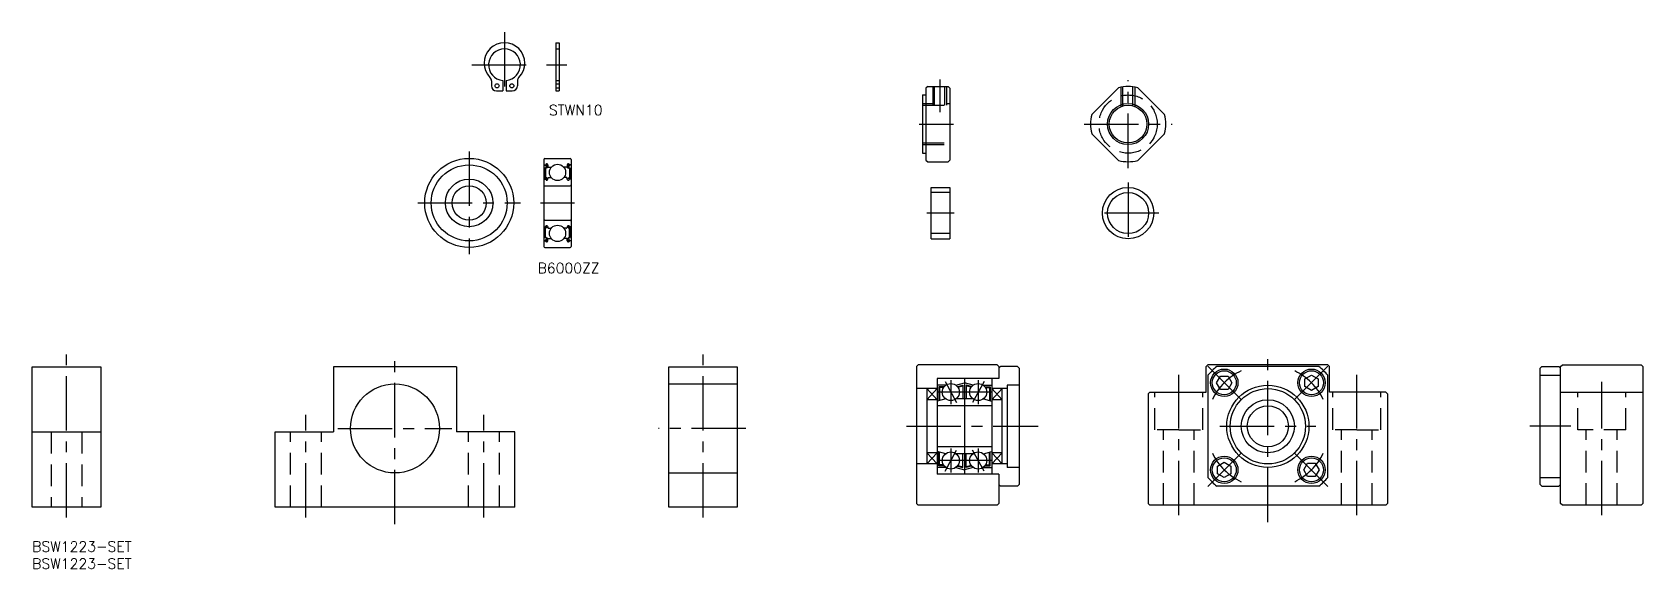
# Model space of a CAD drawing. Extents: x 0 to 471, y -8 to 149.
import ezdxf

# ---------------------------------------------------------------- set-up
doc = ezdxf.new("R2010")
doc.units = 0
doc.header["$LTSCALE"] = 0.5
doc.linetypes.add('CENTER', pattern=[50.8, 31.75, -6.35, 6.35, -6.35])
doc.linetypes.add('DASHED', pattern=[19.05, 12.7, -6.35])
for name, color, linetype in [('MSM_CENTER', 1, 'CENTER'), ('MSM_CONTINUOUS', 7, 'CONTINUOUS'), ('MSM_DASHED', 4, 'DASHED'), ('MSM_NARROW', 5, 'CONTINUOUS'), ('MSM_PART_NUMBER', 7, 'CONTINUOUS')]:
    doc.layers.add(name, color=color, linetype=linetype)
doc.styles.get("Standard").update_dxf_attribs({"font": 'txt.shx', "height": 3, "bigfont": 'bigfont.shx'})

# ---------------------------------------------------------------- blocks, each defined once
blk = doc.blocks.new('*U74')
at = {"layer": 'MSM_PART_NUMBER'}
blk.add_text('BSW1223-SET', height=3, dxfattribs=at).set_placement((0, -3))
blk = doc.blocks.new('*U75')
at = {"layer": 'MSM_PART_NUMBER'}
blk.add_text('BSW1223-SET', height=3, dxfattribs=at).set_placement((0, -8))

msp = doc.modelspace()

# ---------------------------------------------------------------- linework, layer by layer
at = {"layer": 'MSM_CENTER'}
for p, q in [((137.97, 148.75), (137.97, 129.72)), ((128.46, 139.23), (147.49, 139.23)), ((150.28, 139.23), (156.21, 139.23)), ((265.12, 134.91), (265.12, 125.41)), ((320.17, 109.08), (320.17, 134.73)), ((259.12, 121.91), (269.12, 121.91)), ((307.34, 121.91), (333, 121.91)), ((127.66, 113.88), (127.66, 83.88)), ((320.17, 104.88), (320.17, 86.93)), ((112.66, 98.88), (142.66, 98.88)), ((148.47, 98.88), (158.47, 98.88)), ((269.37, 95.91), (261.37, 95.91)), ((329.15, 95.91), (311.19, 95.91)), ((10, 7), (10, 56)), ((105.98, 5), (105.98, 54)), ((195.98, 7), (195.98, 56)), ((361, 5.62), (361, 54.62)), ((268.38, 47.12), (268.38, 40.12)), ((276.38, 47.12), (276.38, 40.12)), ((335, 7.62), (335, 48.62)), ((343.45, 51.17), (353.1, 41.52)), ((378.55, 51.17), (368.9, 41.52)), ((387, 7.62), (387, 48.62)), ((280.38, 43.62), (264.38, 43.62)), ((266.68, 46.68), (270.08, 40.56)), ((278.08, 46.68), (274.68, 40.56)), ((458.54, 7.62), (458.54, 46.62)), ((79.98, 7), (79.98, 37)), ((89.33, 33), (122.63, 33)), ((131.98, 7), (131.98, 37)), ((208.53, 33), (182.98, 33)), ((255.38, 33.62), (293.88, 33.62)), ((347, 33.62), (375, 33.62)), ((449.54, 33.62), (437.54, 33.62)), ((280.38, 23.62), (264.38, 23.62)), ((266.68, 20.56), (270.08, 26.68)), ((268.38, 27.12), (268.38, 20.12)), ((278.08, 20.56), (274.68, 26.68)), ((276.38, 27.12), (276.38, 20.12)), ((343.45, 16.06), (353.1, 25.72)), ((378.55, 16.06), (368.9, 25.72))]:
    msp.add_line(p, q, dxfattribs=at)
for start, end in [(115.8119, 154.1881), (25.8119, 64.1881), (205.8119, 244.1881), (295.8119, 334.1881)]:
    msp.add_arc((361, 33.62), 18, start, end, dxfattribs=at)
at = {"layer": 'MSM_CONTINUOUS'}
for p, q in [((152.97, 145.68), (152.97, 131.58)), ((152.97, 145.68), (153.97, 145.68)), ((153.97, 145.68), (153.97, 131.58)), ((134.17, 134.5), (134.17, 133.08)), ((137.47, 134.61), (137.47, 131.58)), ((137.47, 133.1), (137.47, 133.1)), ((138.47, 134.61), (138.47, 131.58)), ((141.77, 134.5), (141.77, 133.08)), ((261.62, 132.91), (261.12, 132.41)), ((261.12, 132.41), (261.12, 111.41)), ((261.62, 132.91), (267.62, 132.91)), ((267.62, 132.91), (268.12, 132.41)), ((268.12, 132.41), (268.12, 111.41)), ((309.53, 124.7), (317.37, 132.54)), ((322.97, 132.54), (330.81, 124.7)), ((135.67, 131.58), (137.47, 131.58)), ((138.47, 131.58), (140.27, 131.58)), ((152.97, 131.58), (153.97, 131.58)), ((260.12, 130.41), (261.12, 130.41)), ((260.12, 130.41), (260.12, 113.41)), ((317.37, 111.27), (309.53, 119.11)), ((330.81, 119.11), (322.97, 111.27)), ((260.12, 113.41), (261.12, 113.41)), ((313.45, 115.19), (313.45, 115.19)), ((315.41, 113.23), (315.41, 113.23)), ((149.47, 111.58), (149.47, 86.18)), ((149.57, 109.98), (149.93, 109.98)), ((149.77, 111.88), (157.17, 111.88)), ((150.45, 109.38), (149.8, 109)), ((149.8, 109), (149.8, 106.18)), ((149.92, 109.97), (150.09, 110.17)), ((150.08, 109.55), (149.93, 109.7)), ((150.65, 109.26), (150, 108.89)), ((150, 108.89), (150, 106.18)), ((150.08, 109.84), (150.25, 110.04)), ((150.22, 109.7), (150.08, 109.84)), ((150.08, 109.55), (150.22, 109.7)), ((150.42, 109.98), (150.45, 109.38)), ((150.62, 110), (150.68, 109.37)), ((150.65, 109.63), (150.65, 109.26)), ((150.78, 109.28), (151.62, 109.28)), ((156.17, 109.28), (155.32, 109.28)), ((156.33, 110), (156.27, 109.37)), ((156.29, 109.63), (156.29, 109.26)), ((156.29, 109.26), (156.94, 108.89)), ((156.53, 109.98), (156.49, 109.38)), ((156.49, 109.38), (157.14, 109)), ((156.87, 109.84), (156.7, 110.04)), ((156.73, 109.7), (156.87, 109.84)), ((156.87, 109.55), (156.73, 109.7)), ((157.03, 109.97), (156.85, 110.17)), ((156.87, 109.55), (157.01, 109.7)), ((156.94, 108.89), (156.94, 106.18)), ((157.37, 109.98), (157.01, 109.98)), ((157.14, 109), (157.14, 106.18)), ((157.47, 111.58), (157.47, 86.18)), ((261.12, 111.41), (261.62, 110.91)), ((261.62, 110.91), (267.62, 110.91)), ((267.62, 110.91), (268.12, 111.41)), ((149.57, 105.83), (149.92, 105.83)), ((149.77, 103.88), (157.17, 103.88)), ((149.92, 105.83), (150.12, 105.6)), ((150.4, 106.18), (150, 106.18)), ((150, 105.98), (150.4, 105.98)), ((150.27, 105.53), (150.36, 105.53)), ((150.4, 105.98), (150.4, 106.18)), ((150.55, 105.66), (150.75, 106.21)), ((150.85, 106.28), (151.62, 106.28)), ((156.1, 106.28), (155.32, 106.28)), ((156.4, 105.66), (156.19, 106.21)), ((156.54, 106.18), (156.94, 106.18)), ((156.54, 105.98), (156.54, 106.18)), ((156.94, 105.98), (156.54, 105.98)), ((156.68, 105.53), (156.58, 105.53)), ((157.02, 105.83), (156.83, 105.6)), ((157.37, 105.83), (157.02, 105.83)), ((262.62, 88.41), (262.62, 103.41)), ((262.62, 103.41), (268.12, 103.41)), ((268.12, 103.41), (268.12, 88.41)), ((149.57, 91.93), (149.92, 91.93)), ((149.77, 93.88), (157.17, 93.88)), ((149.8, 88.75), (149.8, 91.58)), ((149.92, 91.93), (150.12, 92.16)), ((150, 91.78), (150.4, 91.78)), ((150, 88.87), (150, 91.58)), ((150.4, 91.58), (150, 91.58)), ((150.27, 92.23), (150.36, 92.23)), ((150.4, 91.78), (150.4, 91.58)), ((150.55, 92.1), (150.75, 91.55)), ((150.85, 91.48), (151.62, 91.48)), ((156.1, 91.48), (155.32, 91.48)), ((156.4, 92.1), (156.19, 91.55)), ((156.94, 91.78), (156.54, 91.78)), ((156.54, 91.78), (156.54, 91.58)), ((156.54, 91.58), (156.94, 91.58)), ((156.68, 92.23), (156.58, 92.23)), ((157.02, 91.93), (156.83, 92.16)), ((156.94, 88.87), (156.94, 91.58)), ((157.37, 91.93), (157.02, 91.93)), ((157.14, 88.75), (157.14, 91.58)), ((149.57, 87.78), (149.93, 87.78)), ((149.77, 85.88), (157.17, 85.88)), ((150.45, 88.38), (149.8, 88.75)), ((149.92, 87.79), (150.09, 87.59)), ((150.08, 88.2), (149.93, 88.06)), ((150.65, 88.49), (150, 88.87)), ((150.08, 88.2), (150.22, 88.06)), ((150.22, 88.06), (150.08, 87.92)), ((150.08, 87.92), (150.25, 87.72)), ((150.42, 87.78), (150.45, 88.38)), ((150.62, 87.76), (150.68, 88.39)), ((150.65, 88.13), (150.65, 88.49)), ((150.78, 88.48), (151.62, 88.48)), ((156.17, 88.48), (155.32, 88.48)), ((156.33, 87.76), (156.27, 88.39)), ((156.29, 88.49), (156.94, 88.87)), ((156.29, 88.13), (156.29, 88.49)), ((156.49, 88.38), (157.14, 88.75)), ((156.53, 87.78), (156.49, 88.38)), ((156.87, 87.92), (156.7, 87.72)), ((156.87, 88.2), (156.73, 88.06)), ((156.73, 88.06), (156.87, 87.92)), ((157.03, 87.79), (156.85, 87.59)), ((156.87, 88.2), (157.01, 88.06)), ((157.37, 87.78), (157.01, 87.78)), ((262.62, 88.41), (268.12, 88.41)), ((0, 10), (0, 51)), ((0, 51), (20, 51)), ((20, 51), (20, 10)), ((123.98, 51), (87.98, 51)), ((87.98, 51), (87.98, 32)), ((123.98, 51), (123.98, 32)), ((185.98, 10), (185.98, 51)), ((185.98, 51), (205.98, 51)), ((205.98, 51), (205.98, 10)), ((258.88, 51.62), (258.38, 51.12)), ((258.38, 51.12), (258.38, 11.12)), ((281.88, 51.62), (258.88, 51.62)), ((282.38, 47.62), (264.38, 47.62)), ((264.38, 47.62), (264.38, 19.62)), ((272.38, 47.62), (272.38, 19.62)), ((280.38, 47.62), (280.38, 19.62)), ((281.88, 51.62), (282.38, 51.12)), ((282.38, 51.12), (282.38, 47.62)), ((282.88, 51.12), (282.38, 50.62)), ((287.88, 51.12), (282.88, 51.12)), ((287.88, 51.12), (288.38, 50.62)), ((288.38, 50.62), (288.38, 16.62)), ((343, 51.12), (343.5, 51.62)), ((343, 43.62), (343, 51.12)), ((378.5, 51.62), (343.5, 51.62)), ((343.5, 48.54), (343.5, 18.69)), ((346.02, 46.35), (347.15, 48.29)), ((375.92, 51.12), (346.07, 51.12)), ((347.15, 48.29), (349.4, 48.29)), ((349.4, 48.29), (350.52, 46.35)), ((371.78, 47.47), (373.73, 48.6)), ((371.78, 45.22), (371.78, 47.47)), ((373.73, 48.6), (375.68, 47.47)), ((375.68, 47.47), (375.68, 45.22)), ((378.5, 51.62), (379, 51.12)), ((378.5, 18.69), (378.5, 48.54)), ((379, 43.62), (379, 51.12)), ((440.54, 50.62), (441.04, 51.12)), ((440.54, 16.62), (440.54, 50.62)), ((440.54, 48.54), (446.54, 48.54)), ((441.04, 51.12), (446.04, 51.12)), ((446.54, 50.62), (446.04, 51.12)), ((446.54, 51.12), (447.04, 51.62)), ((446.54, 11.12), (446.54, 51.12)), ((447.04, 51.62), (470.04, 51.62)), ((470.04, 51.62), (470.54, 51.12)), ((470.54, 51.12), (470.54, 11.12)), ((185.98, 46), (205.98, 46)), ((264.38, 44.62), (258.38, 44.62)), ((261.38, 44.62), (261.38, 22.62)), ((266.88, 45.62), (264.38, 45.62)), ((264.88, 45.12), (264.88, 41.08)), ((266.38, 45.12), (264.88, 45.12)), ((265.08, 44.92), (265.08, 41.14)), ((266.24, 44.92), (265.08, 44.92)), ((269.88, 45.62), (272.38, 46.29)), ((270.3, 45.21), (271.88, 45.64)), ((270.43, 45.04), (271.88, 45.43)), ((271.88, 45.64), (271.88, 41.62)), ((274.88, 45.62), (272.38, 46.29)), ((272.88, 45.64), (272.88, 41.62)), ((274.45, 45.21), (272.88, 45.64)), ((274.32, 45.04), (272.88, 45.43)), ((277.88, 45.62), (280.38, 45.62)), ((278.38, 45.12), (279.88, 45.12)), ((278.51, 44.92), (279.68, 44.92)), ((279.68, 44.92), (279.68, 41.14)), ((279.88, 45.12), (279.88, 41.08)), ((284.88, 44.62), (280.38, 44.62)), ((283.38, 22.62), (283.38, 44.62)), ((288.38, 45.62), (284.88, 45.62)), ((284.88, 45.62), (284.88, 21.62)), ((326, 43.12), (326.5, 43.62)), ((326, 43.12), (326, 11.12)), ((326.5, 43.62), (343, 43.62)), ((347.15, 44.4), (346.02, 46.35)), ((349.4, 44.4), (347.15, 44.4)), ((350.52, 46.35), (349.4, 44.4)), ((373.73, 44.1), (371.78, 45.22)), ((375.68, 45.22), (373.73, 44.1)), ((395.5, 43.62), (379, 43.62)), ((395.5, 43.62), (396, 43.12)), ((396, 43.12), (396, 11.12)), ((446.54, 43.62), (470.54, 43.62)), ((264.38, 41.37), (261.38, 41.37)), ((266.88, 41.62), (264.38, 40.95)), ((280.38, 39.62), (264.38, 39.62)), ((274.88, 41.62), (269.88, 41.62)), ((277.88, 41.62), (280.38, 40.95)), ((283.38, 41.37), (280.38, 41.37)), ((0, 32), (20, 32)), ((70.98, 10), (70.98, 32)), ((140.98, 10), (140.98, 32)), ((264.38, 25.87), (261.38, 25.87)), ((280.38, 27.62), (264.38, 27.62)), ((266.88, 25.62), (264.38, 26.29)), ((264.88, 22.12), (264.88, 26.15)), ((265.08, 22.32), (265.08, 26.1)), ((274.88, 25.62), (269.88, 25.62)), ((271.88, 21.6), (271.88, 25.62)), ((272.88, 21.6), (272.88, 25.62)), ((277.88, 25.62), (280.38, 26.29)), ((279.68, 22.32), (279.68, 26.1)), ((279.88, 22.12), (279.88, 26.15)), ((283.38, 25.87), (280.38, 25.87)), ((185.98, 20), (205.98, 20)), ((264.38, 22.62), (258.38, 22.62)), ((266.88, 21.62), (264.38, 21.62)), ((282.38, 19.62), (264.38, 19.62)), ((266.38, 22.12), (264.88, 22.12)), ((266.24, 22.32), (265.08, 22.32)), ((269.88, 21.62), (272.38, 20.95)), ((270.3, 22.02), (271.88, 21.6)), ((270.43, 22.19), (271.88, 21.81)), ((274.88, 21.62), (272.38, 20.95)), ((274.32, 22.19), (272.88, 21.81)), ((274.45, 22.02), (272.88, 21.6)), ((277.88, 21.62), (280.38, 21.62)), ((278.38, 22.12), (279.88, 22.12)), ((278.51, 22.32), (279.68, 22.32)), ((284.88, 22.62), (280.38, 22.62)), ((282.38, 19.62), (282.38, 11.12)), ((288.38, 21.62), (284.88, 21.62)), ((346.32, 22.02), (348.27, 23.14)), ((346.32, 19.77), (346.32, 22.02)), ((348.27, 18.64), (346.32, 19.77)), ((348.27, 23.14), (350.22, 22.02)), ((350.22, 19.77), (348.27, 18.64)), ((350.22, 22.02), (350.22, 19.77)), ((371.48, 20.89), (372.6, 22.84)), ((372.6, 18.94), (371.48, 20.89)), ((372.6, 22.84), (374.85, 22.84)), ((374.85, 18.94), (372.6, 18.94)), ((374.85, 22.84), (375.98, 20.89)), ((375.98, 20.89), (374.85, 18.94)), ((282.43, 16.62), (282.93, 16.12)), ((287.88, 16.12), (282.93, 16.12)), ((287.88, 16.12), (288.38, 16.62)), ((375.92, 16.12), (346.07, 16.12)), ((440.54, 18.69), (446.54, 18.69)), ((441.04, 16.12), (440.54, 16.62)), ((441.04, 16.12), (446.04, 16.12)), ((446.04, 16.12), (446.54, 16.62)), ((20, 10), (0, 10)), ((140.98, 10), (70.98, 10)), ((205.98, 10), (185.98, 10)), ((258.38, 11.12), (258.88, 10.62)), ((281.88, 10.62), (258.88, 10.62)), ((282.38, 11.12), (281.88, 10.62)), ((326.5, 10.62), (326, 11.12)), ((395.5, 10.62), (326.5, 10.62)), ((396, 11.12), (395.5, 10.62)), ((447.04, 10.62), (446.54, 11.12)), ((470.04, 10.62), (447.04, 10.62)), ((470.54, 11.12), (470.04, 10.62))]:
    msp.add_line(p, q, dxfattribs=at)
at = {"layer": 'MSM_CONTINUOUS', "color": 7, "linetype": 'CONTINUOUS'}
for p, q in [((70.98, 32), (87.98, 32)), ((140.98, 32), (123.98, 32))]:
    msp.add_line(p, q, dxfattribs=at)
at = {"layer": 'MSM_CONTINUOUS'}
for centre, radius in [((135.82, 133.08), 0.6), ((140.12, 133.08), 0.6), ((320.17, 121.91), 5.5), ((127.66, 98.88), 13), ((127.66, 98.88), 11.1), ((153.47, 107.78), 2.38), ((127.66, 98.88), 6.95), ((127.66, 98.88), 5), ((320.17, 95.91), 7.5), ((320.17, 95.91), 6), ((153.47, 89.98), 2.38), ((348.27, 46.35), 4), ((348.27, 46.35), 3.5), ((373.73, 46.35), 4), ((373.73, 46.35), 3.5), ((105.98, 33), 13), ((268.38, 43.62), 2.5), ((276.38, 43.62), 2.5), ((361, 33.62), 12), ((361, 33.62), 11), ((361, 33.62), 7.75), ((361, 33.62), 6), ((268.38, 23.62), 2.5), ((276.38, 23.62), 2.5), ((348.27, 20.89), 4), ((348.27, 20.89), 3.5), ((373.73, 20.89), 4), ((373.73, 20.89), 3.5)]:
    msp.add_circle(centre, radius, dxfattribs=at)
for centre, radius, start, end in [((137.97, 139.73), 5.95, 315.3497, 224.6503), ((137.97, 139.23), 4.65, 276.1728, 263.8272), ((132.67, 134.5), 1.5, 0, 44.6503), ((135.67, 133.08), 1.5, 180, 270), ((140.27, 133.08), 1.5, 270, 0), ((143.27, 134.5), 1.5, 135.3497, 180), ((320.17, 121.91), 11, 75.2726, 104.7274), ((320.17, 121.91), 11, 165.2726, 194.7274), ((320.17, 121.91), 11, 345.2726, 14.7274), ((149.77, 111.58), 0.3, 90, 180), ((149.57, 110.08), 0.1, 180, 270), ((150.08, 109.84), 0.2, 140.137, 225.002), ((150.32, 109.98), 0.3, 4.9354, 140.137), ((150.32, 109.98), 0.1, 3.1017, 139.9503), ((150.78, 109.38), 0.1, 184.9354, 270), ((156.17, 109.38), 0.1, 270, 355.0646), ((156.62, 109.98), 0.3, 39.863, 175.0646), ((156.63, 109.98), 0.1, 40.0497, 176.8983), ((156.87, 109.84), 0.2, 314.998, 39.863), ((157.17, 111.58), 0.3, 0, 90), ((157.37, 110.08), 0.1, 270, 0), ((320.17, 121.91), 11, 255.2726, 284.7274), ((149.57, 105.73), 0.1, 90, 180.8103), ((149.77, 104.18), 0.3, 180, 270), ((150, 106.18), 0.2, 180, 270), ((150.27, 105.73), 0.2, 219.9762, 270), ((150.36, 105.73), 0.2, 270, 339.9916), ((150.85, 106.18), 0.1, 90, 159.9916), ((156.1, 106.18), 0.1, 20.0084, 90), ((156.58, 105.73), 0.2, 200.0084, 270), ((156.68, 105.73), 0.2, 270, 320.0238), ((156.94, 106.18), 0.2, 270, 0), ((157.17, 104.18), 0.3, 270, 0), ((157.37, 105.73), 0.1, 359.1897, 90), ((149.77, 93.58), 0.3, 90, 180), ((149.57, 92.03), 0.1, 179.1897, 270), ((150, 91.58), 0.2, 90, 180), ((150.27, 92.03), 0.2, 90, 140.0238), ((150.36, 92.03), 0.2, 20.0084, 90), ((150.85, 91.58), 0.1, 200.0084, 270), ((156.1, 91.58), 0.1, 270, 339.9916), ((156.58, 92.03), 0.2, 90, 159.9916), ((156.68, 92.03), 0.2, 39.9762, 90), ((156.94, 91.58), 0.2, 0, 90), ((157.17, 93.58), 0.3, 0, 90), ((157.37, 92.03), 0.1, 270, 0.8103), ((149.57, 87.68), 0.1, 90, 180), ((149.77, 86.18), 0.3, 180, 270), ((150.08, 87.92), 0.2, 134.998, 219.863), ((150.32, 87.78), 0.3, 219.863, 355.0646), ((150.32, 87.78), 0.1, 220.0497, 356.8983), ((150.78, 88.38), 0.1, 90, 175.0646), ((156.17, 88.38), 0.1, 4.9354, 90), ((156.62, 87.78), 0.3, 184.9354, 320.137), ((156.63, 87.78), 0.1, 183.1017, 319.9503), ((156.87, 87.92), 0.2, 320.137, 45.002), ((157.17, 86.18), 0.3, 270, 0), ((157.37, 87.68), 0.1, 0, 90), ((361, 33.62), 23, 130.4591, 139.5409), ((361, 33.62), 23, 40.4591, 49.5409), ((361, 33.62), 23, 220.4591, 229.5409), ((361, 33.62), 23, 310.4591, 319.5409)]:
    msp.add_arc(centre, radius, start, end, dxfattribs=at)
at = {"layer": 'MSM_DASHED'}
for p, q in [((152.97, 143.88), (153.97, 143.88)), ((152.97, 134.61), (153.97, 134.61)), ((152.97, 133.68), (153.97, 133.68)), ((152.97, 132.48), (153.97, 132.48)), ((263.12, 132.91), (263.12, 127.41)), ((263.62, 127.41), (263.62, 132.91)), ((266.62, 127.41), (266.62, 132.91)), ((267.12, 132.91), (267.12, 127.41)), ((318.09, 132.71), (318.09, 127)), ((318.59, 127.17), (318.59, 132.79)), ((321.59, 127.22), (321.59, 132.81)), ((322.09, 132.74), (322.09, 127.06)), ((260.12, 127.91), (263.12, 127.91)), ((260.12, 127.41), (268.12, 127.41)), ((267.12, 127.91), (268.12, 127.91)), ((260.12, 116.41), (268.12, 116.41)), ((260.12, 115.91), (268.12, 115.91)), ((268.12, 101.91), (262.62, 101.91)), ((268.12, 89.91), (262.62, 89.91)), ((328, 32.62), (328, 43.62)), ((342, 32.62), (342, 43.62)), ((380, 32.62), (380, 43.62)), ((394, 32.62), (394, 43.62)), ((451.54, 32.62), (451.54, 43.62)), ((465.54, 32.62), (465.54, 43.62)), ((5.5, 32), (5.5, 10)), ((14.5, 32), (14.5, 10)), ((75.48, 10), (75.48, 32)), ((84.48, 10), (84.48, 32)), ((127.48, 10), (127.48, 32)), ((136.48, 10), (136.48, 32)), ((335, 32.62), (328, 32.62)), ((330.5, 10.62), (330.5, 32.62)), ((335, 32.62), (342, 32.62)), ((339.5, 10.62), (339.5, 32.62)), ((387, 32.62), (380, 32.62)), ((382.5, 10.62), (382.5, 32.62)), ((387, 32.62), (394, 32.62)), ((391.5, 10.62), (391.5, 32.62)), ((465.54, 32.62), (451.54, 32.62)), ((454.04, 10.62), (454.04, 32.62)), ((463.04, 10.62), (463.04, 32.62))]:
    msp.add_line(p, q, dxfattribs=at)
msp.add_circle((320.17, 121.91), 8.5, dxfattribs=at)
at = {"layer": 'MSM_NARROW'}
for p, q in [((264.38, 44.62), (261.38, 41.37)), ((261.38, 44.62), (264.38, 41.37)), ((283.38, 44.62), (280.38, 41.37)), ((280.38, 44.62), (283.38, 41.37)), ((264.38, 22.62), (261.38, 25.87)), ((261.38, 22.62), (264.38, 25.87)), ((283.38, 22.62), (280.38, 25.87)), ((280.38, 22.62), (283.38, 25.87))]:
    msp.add_line(p, q, dxfattribs=at)
msp.add_circle((320.17, 121.91), 6, dxfattribs=at)

# ---------------------------------------------------------------- block references
at = {"layer": 'MSM_CONTINUOUS'}
for name in ['*U74', '*U75']:
    msp.add_blockref(name, (0, 0), dxfattribs=at)

# ---------------------------------------------------------------- texts
at = {"layer": 'MSM_PART_NUMBER'}
for s, p in [('STWN10', (150.96, 124.51)), ('B6000ZZ', (147.65, 78.33))]:
    msp.add_text(s, height=3, dxfattribs=at).set_placement(p)

doc.saveas('drawing.dxf')
